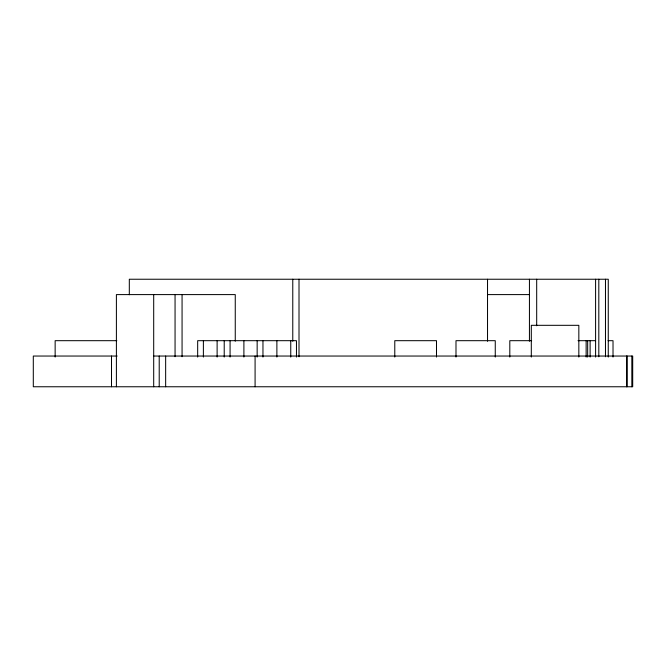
<?xml version="1.0" encoding="UTF-8"?>
<svg xmlns="http://www.w3.org/2000/svg" width="666" height="666" viewBox="0 0 666 666"><rect width="100%" height="100%" fill="white"/><g stroke="black" fill="none" stroke-linecap="round" stroke-linejoin="round"><path stroke-width="1" d="M487.529 294.597L529.437 294.597M116.808 340.684L55.145 340.684L55.145 357.068M531.651 340.684L509.806 340.684L509.806 357.068M578.013 340.684L595.595 340.684M608.066 340.684L613.02 340.684L613.02 357.068M117.183 356.044L33.3 356.044L33.3 386.763L632.7 386.763L632.7 356.044L153.696 356.044M631.834 356.044L631.834 386.763M627.039 356.044L627.039 386.763M626.748 356.044L626.748 386.763M608.266 357.068L608.266 279.237L129.312 279.237L129.312 294.747M605.477 279.237L605.477 356.785M598.809 279.237L598.809 356.785M595.595 279.237L595.595 357.068M590.118 340.684L590.118 357.068M587.67 340.684L587.67 357.068M586.138 340.684L586.138 357.068M578.837 357.068L578.837 325.316L531.31 325.316L531.31 357.068M536.688 279.237L536.688 325.766M529.437 279.237L529.437 341.275M495.263 357.068L495.263 340.684L455.994 340.684L455.994 357.068M487.529 279.237L487.529 341.275M436.496 357.068L436.496 340.684L394.78 340.684L394.78 357.068M299.009 279.237L299.009 356.785M296.47 357.068L296.47 340.684L197.669 340.684L197.669 357.068M292.774 279.237L292.774 341.275M290.751 340.684L290.751 357.068M276.881 340.684L276.881 357.068M262.962 340.684L262.962 357.068M257.151 340.684L257.151 357.068M255.086 356.044L255.086 386.763M243.898 340.684L243.898 357.068M235.256 341.2L235.256 294.597L116.4 294.597L116.4 386.763M230.078 340.684L230.078 357.068M224.217 340.684L224.217 357.068M217.116 340.684L217.116 357.068M203.388 340.684L203.388 357.068M182.068 294.597L182.068 356.735M175.058 294.597L175.058 356.735M165.651 356.044L165.651 386.763M159.216 356.044L159.216 386.763M153.696 294.597L153.696 386.763M111.505 356.044L111.505 386.763"/></g></svg>
